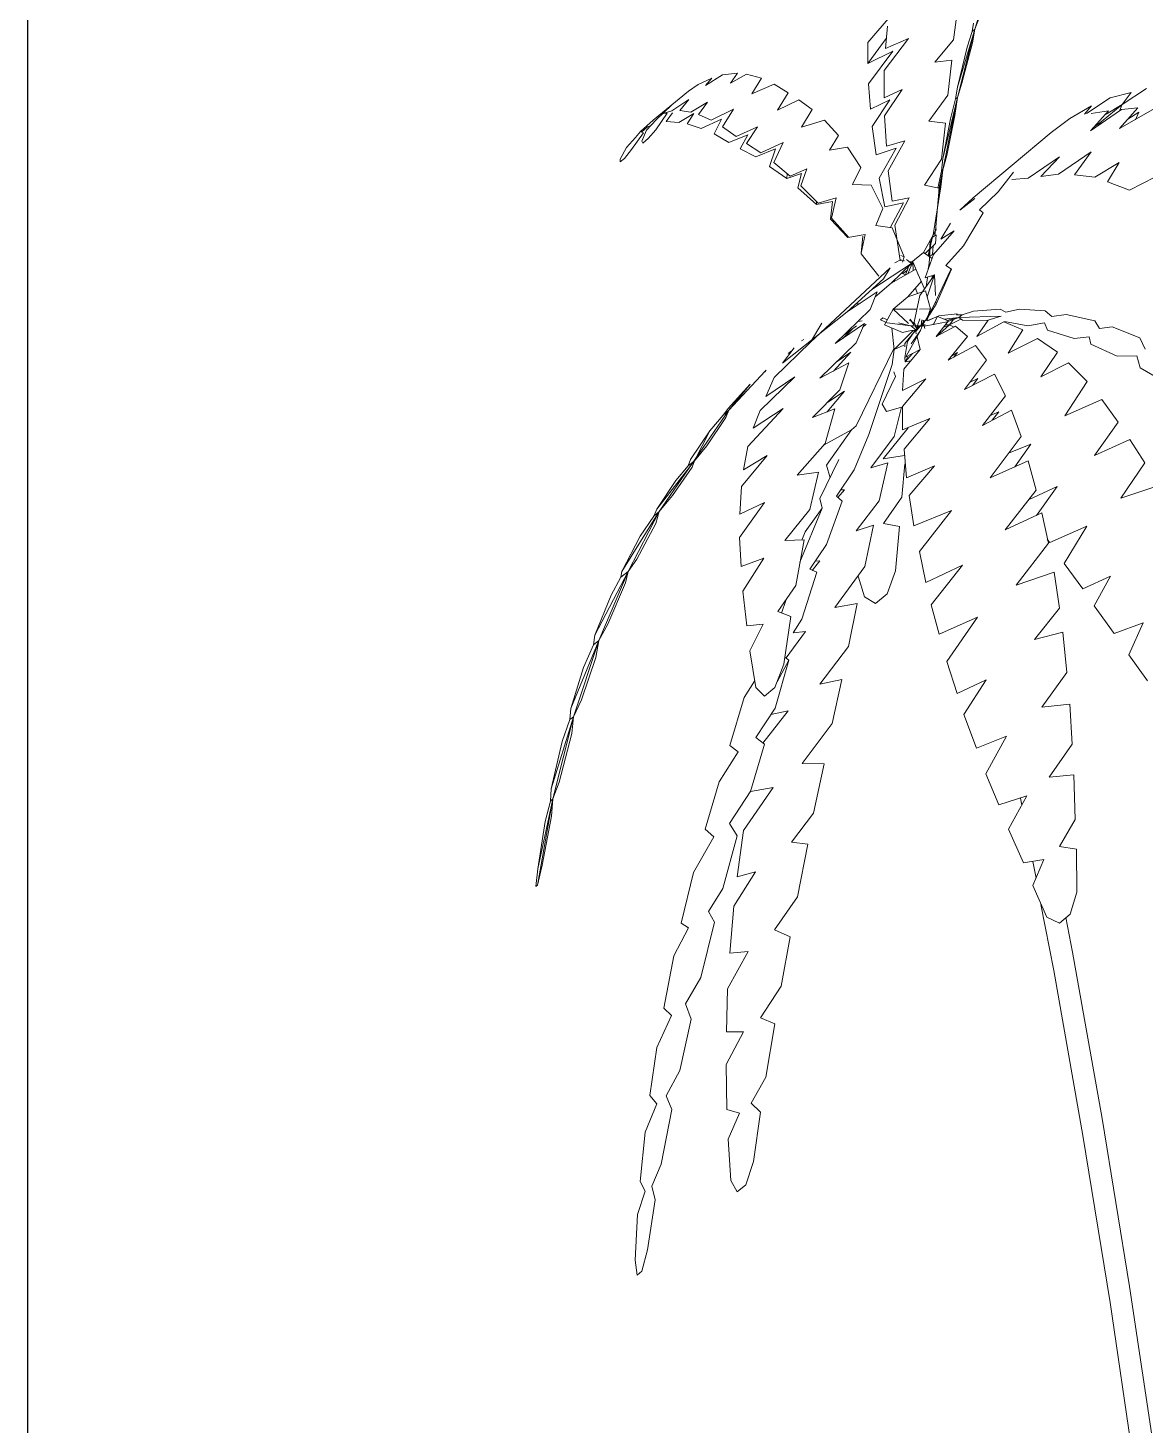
# Model space of a CAD drawing. Header units: inches. Extents: x 4 to 844, y 19 to 530.
# Drawn here: x 396.65 to 406.61, y 232.64 to 245.09 of the extents above; entities that cross this region are included whole.
import ezdxf

# ---------------------------------------------------------------- set-up
doc = ezdxf.new("R2010")
doc.units = ezdxf.units.IN
doc.header["$MEASUREMENT"] = 0
doc.layers.add('HH9B', color=103, linetype='Continuous')

msp = doc.modelspace()

# ---------------------------------------------------------------- linework, layer by layer
at = {"color": 240, "true_color": 0xed1f24}
msp.add_line((396.64954, 181.9431), (396.64954, 282.43805), dxfattribs=at)
msp.add_line((396.64954, 181.9431), (396.64954, 282.43805), dxfattribs=at)
at = {"layer": 'HH9B', "lineweight": 0}
for p, q in [((404.93283, 244.56519), (405.25115, 245.63052)), ((404.93283, 245.25452), (404.89946, 244.98819)), ((404.13448, 244.96469), (404.35268, 245.21536)), ((405.07659, 245.13702), (405.06375, 245.0626)), ((405.1228, 245.17619), (405.08686, 245.08219)), ((404.29877, 244.99994), (404.13448, 244.77669)), ((404.2808, 244.71402), (404.49643, 244.99994)), ((404.30904, 245.1096), (404.29107, 244.90985)), ((404.29107, 244.90985), (404.49643, 244.99994)), ((405.08686, 245.08219), (404.93283, 244.4751)), ((405.06375, 245.0626), (405.02011, 244.9216)), ((405.06375, 245.0626), (405.08686, 245.08219)), ((405.06632, 244.96077), (405.08686, 245.08219)), ((404.13448, 244.77669), (404.13448, 244.96469)), ((404.35781, 244.88635), (404.13448, 244.77669)), ((404.13961, 244.59652), (404.35781, 244.88635)), ((404.7326, 244.78844), (404.89946, 244.98819)), ((405.02011, 244.9216), (404.93283, 244.56519)), ((404.97391, 244.60044), (405.06632, 244.96077)), ((404.88406, 244.80802), (404.7326, 244.78844)), ((404.84812, 244.49469), (404.88406, 244.80802)), ((402.74313, 244.64744), (402.62248, 244.58869)), ((402.83811, 244.67485), (402.68665, 244.58085)), ((402.68665, 244.58085), (402.74313, 244.64744)), ((402.97417, 244.69052), (402.83811, 244.67485)), ((402.90999, 244.60044), (402.97417, 244.69052)), ((403.05374, 244.68269), (402.90999, 244.60044)), ((403.18723, 244.64744), (403.05374, 244.68269)), ((403.09995, 244.50644), (403.18723, 244.64744)), ((404.2808, 244.47119), (404.2808, 244.71402)), ((402.53776, 244.52994), (402.22202, 244.27144)), ((402.62248, 244.58869), (402.53776, 244.52994)), ((403.09995, 244.50644), (403.30018, 244.5926)), ((403.30018, 244.5926), (403.42597, 244.51427)), ((403.33099, 244.36152), (403.42597, 244.51427)), ((404.15758, 244.36935), (404.13961, 244.59652)), ((404.2808, 244.47119), (404.43996, 244.5456)), ((404.43996, 244.5456), (404.28337, 244.3106)), ((404.84812, 244.49469), (404.6787, 244.2636)), ((404.91743, 244.46335), (404.93283, 244.56519)), ((404.93283, 244.4751), (404.97391, 244.60044)), ((406.48077, 244.51819), (406.29338, 244.47119)), ((406.40119, 244.41244), (406.61939, 244.55344)), ((406.40119, 244.41244), (406.48077, 244.51819)), ((402.24769, 244.27535), (402.38888, 244.40852)), ((402.38888, 244.35369), (402.54033, 244.45552)), ((402.54033, 244.45552), (402.45819, 244.3576)), ((402.70719, 244.43202), (402.5583, 244.34194)), ((402.62505, 244.32235), (402.70719, 244.43202)), ((402.738, 244.27144), (402.93823, 244.36935)), ((402.93823, 244.36935), (402.84068, 244.21269)), ((403.51838, 244.4516), (403.33099, 244.36152)), ((403.51838, 244.4516), (403.63903, 244.36544)), ((404.32957, 244.4516), (404.15758, 244.36935)), ((404.17298, 244.2166), (404.32957, 244.4516)), ((404.93283, 244.4751), (404.80191, 243.82885)), ((404.80448, 243.93069), (404.93283, 244.4751)), ((404.87122, 244.28319), (404.91743, 244.46335)), ((404.93283, 244.4751), (404.90973, 244.31452)), ((404.93283, 244.4751), (404.91743, 244.46335)), ((405.93399, 244.2871), (406.12909, 244.40069)), ((406.12909, 244.40069), (406.06491, 244.32627)), ((406.29338, 244.47119), (406.08297, 244.33059)), ((406.40119, 244.41244), (406.2138, 244.25577)), ((406.25744, 244.32627), (406.40119, 244.41244)), ((406.37809, 244.35369), (406.40119, 244.41244)), ((406.54238, 244.3811), (406.37809, 244.19702)), ((406.54238, 244.3811), (406.39606, 244.36544)), ((402.22202, 244.27144), (402.10907, 244.1696)), ((402.16297, 244.18135), (402.24769, 244.27535)), ((402.34524, 244.3341), (402.24512, 244.18527)), ((402.32213, 244.34977), (402.29903, 244.3341)), ((402.34524, 244.3341), (402.31443, 244.33019)), ((402.38888, 244.35369), (402.31956, 244.3341)), ((402.39401, 244.33802), (402.33753, 244.25969)), ((402.33753, 244.25969), (402.45048, 244.25185)), ((402.45048, 244.25185), (402.58397, 244.33019)), ((402.5583, 244.34194), (402.45819, 244.3576)), ((402.58397, 244.33019), (402.52493, 244.2401)), ((402.738, 244.27144), (402.62505, 244.32235)), ((402.65072, 244.19702), (402.83041, 244.27927)), ((402.83041, 244.27927), (402.76623, 244.15002)), ((403.63903, 244.36544), (403.54405, 244.20877)), ((403.54405, 244.20877), (403.74942, 244.27144)), ((403.74942, 244.27144), (403.87264, 244.13435)), ((404.30134, 244.04035), (404.28337, 244.3106)), ((404.6787, 244.2636), (404.82758, 244.24402)), ((404.79165, 243.92285), (404.82758, 244.24402)), ((404.80448, 243.93069), (404.87122, 244.28319)), ((404.90973, 244.31452), (404.83785, 243.9581)), ((405.76713, 244.16177), (405.93399, 244.2871)), ((406.39606, 244.36544), (406.11882, 244.17744)), ((406.11882, 244.17744), (406.28054, 244.35369)), ((406.28054, 244.35369), (406.12395, 244.33019)), ((406.2138, 244.25577), (406.15476, 244.2166)), ((406.1907, 244.22444), (406.2138, 244.25577)), ((406.37809, 244.19702), (406.6733, 244.36544)), ((406.45254, 244.27927), (406.55008, 244.34194)), ((406.55008, 244.34194), (406.51928, 244.27535)), ((401.98328, 244.0286), (402.06286, 244.11869)), ((402.02949, 244.00902), (402.13474, 244.15785)), ((402.10907, 244.1696), (402.06286, 244.11869)), ((402.11677, 244.16569), (402.17068, 244.21269)), ((402.13474, 244.15785), (402.11677, 244.16569)), ((402.11933, 244.08344), (402.16297, 244.18135)), ((402.17068, 244.21269), (402.19891, 244.22052)), ((402.24512, 244.18527), (402.17838, 244.10694)), ((402.65072, 244.19702), (402.52493, 244.2401)), ((402.76623, 244.15002), (402.89715, 244.07169)), ((402.84068, 244.21269), (402.96133, 244.12652)), ((402.89715, 244.07169), (403.06401, 244.14219)), ((402.96133, 244.12652), (403.15129, 244.21269)), ((403.06401, 244.14219), (402.99727, 244.01685)), ((403.15129, 244.21269), (403.05374, 244.06385)), ((403.79306, 244.0051), (403.87264, 244.13435)), ((404.20892, 243.96202), (404.17298, 244.2166)), ((405.07402, 243.57819), (405.76713, 244.16177)), ((401.9268, 243.92285), (401.98328, 244.0286)), ((401.96531, 243.93069), (402.02949, 244.00902)), ((402.11933, 244.08344), (402.1296, 244.06777)), ((402.1296, 244.06777), (402.17838, 244.10694)), ((402.99727, 244.01685), (403.13589, 243.94635)), ((403.05374, 244.06385), (403.1821, 243.9816)), ((403.13589, 243.94635), (403.31302, 244.01685)), ((403.1821, 243.9816), (403.37976, 244.07169)), ((403.31302, 244.01685), (403.25911, 243.86019)), ((403.29762, 243.89544), (403.37976, 244.07169)), ((403.95222, 244.03252), (403.79306, 244.0051)), ((404.07287, 243.84844), (403.95222, 244.03252)), ((404.38605, 244.02077), (404.20892, 243.96202)), ((404.23716, 243.75444), (404.38605, 244.02077)), ((404.30134, 244.04035), (404.46563, 244.08735)), ((404.46563, 244.08735), (404.31674, 243.82102)), ((401.9268, 243.89935), (401.96531, 243.93069)), ((401.9268, 243.92285), (401.9268, 243.89935)), ((403.44394, 243.77402), (403.29762, 243.89544)), ((404.79165, 243.92285), (404.64019, 243.69177)), ((404.80448, 243.93069), (404.79165, 243.8171)), ((404.80191, 243.82885), (404.83785, 243.9581)), ((405.56433, 243.75444), (405.84157, 243.94635)), ((405.67728, 243.7701), (405.84157, 243.94635)), ((406.12652, 243.98944), (405.83387, 243.78969)), ((406.12652, 243.98944), (405.97763, 243.78577)), ((406.15732, 243.76227), (406.37552, 243.89544)), ((406.37552, 243.89544), (406.27027, 243.7231)), ((403.25911, 243.86019), (403.41313, 243.75052)), ((403.41313, 243.75052), (403.54405, 243.79752)), ((403.4157, 243.7936), (403.41313, 243.75052)), ((403.59026, 243.83669), (403.44394, 243.77402)), ((403.51068, 243.66827), (403.54405, 243.79752)), ((403.53635, 243.68785), (403.59026, 243.83669)), ((403.99842, 243.6996), (404.07287, 243.84844)), ((404.28593, 243.49985), (404.23716, 243.75444)), ((404.31674, 243.82102), (404.35011, 243.55077)), ((404.79165, 243.8171), (404.75827, 243.66435)), ((404.76341, 243.60169), (404.80191, 243.82885)), ((404.80191, 243.82885), (404.76854, 243.6526)), ((404.78651, 243.6761), (404.80191, 243.82885)), ((404.79165, 243.8171), (404.80191, 243.82885)), ((405.29479, 243.63302), (405.43341, 243.80927)), ((405.41801, 243.74269), (405.56433, 243.75444)), ((405.83387, 243.78969), (405.67728, 243.7701)), ((405.97763, 243.78577), (406.15732, 243.76227)), ((406.46794, 243.64869), (406.69897, 243.76619)), ((403.67754, 243.51944), (403.51068, 243.66827)), ((403.69294, 243.53119), (403.53635, 243.68785)), ((403.99842, 243.6996), (404.16528, 243.69177)), ((404.16528, 243.69177), (404.26797, 243.48419)), ((404.64019, 243.69177), (404.77111, 243.66435)), ((404.78651, 243.6761), (404.71977, 243.26877)), ((404.77111, 243.66435), (404.73774, 243.28444)), ((405.29479, 243.63302), (405.1305, 243.47244)), ((406.27027, 243.7231), (406.46794, 243.64869)), ((403.67754, 243.51944), (403.81873, 243.54685)), ((403.67754, 243.54294), (403.67754, 243.51944)), ((403.8521, 243.57819), (403.69294, 243.53119)), ((403.81873, 243.54685), (403.80076, 243.39019)), ((403.81103, 243.39802), (403.8521, 243.57819)), ((404.45279, 243.5351), (404.28593, 243.49985)), ((404.33471, 243.31185), (404.45279, 243.5351)), ((404.35011, 243.55077), (404.50413, 243.57819)), ((404.50413, 243.57819), (404.37578, 243.33535)), ((404.95594, 243.46852), (405.07402, 243.57819)), ((405.08943, 243.57427), (404.95594, 243.46852)), ((403.80076, 243.39019), (403.95735, 243.22569)), ((403.96248, 243.2296), (403.81103, 243.39802)), ((404.20636, 243.33144), (404.26797, 243.48419)), ((405.16387, 243.44502), (404.98674, 243.15127)), ((405.16387, 243.44502), (405.1305, 243.47244)), ((403.95735, 243.22569), (404.11137, 243.2531)), ((404.11137, 243.2531), (404.07544, 243.08469)), ((404.35011, 243.31185), (404.20636, 243.33144)), ((404.45793, 243.05335), (404.35011, 243.31185)), ((404.37578, 243.33535), (404.42199, 243.02202)), ((404.73774, 243.28444), (404.62992, 243.09252)), ((404.71977, 243.26877), (404.69153, 243.14344)), ((404.7095, 243.22569), (404.74287, 243.24919)), ((404.71977, 243.07294), (404.9046, 243.28444)), ((404.73517, 243.28052), (404.7326, 243.24135)), ((404.74287, 243.30402), (404.73774, 243.3001)), ((404.73774, 243.28444), (404.7403, 243.28835)), ((404.74287, 243.24919), (404.73774, 243.17085)), ((404.7403, 243.28835), (404.74287, 243.30402)), ((404.87122, 243.35494), (404.78394, 243.21002)), ((404.78394, 243.21002), (404.9046, 243.28444)), ((403.95735, 243.22569), (403.95478, 243.23352)), ((404.09084, 243.23744), (404.07544, 243.08469)), ((404.64276, 243.08077), (404.73774, 243.17085)), ((404.67356, 243.06119), (404.6864, 243.1356)), ((404.70437, 243.22569), (404.6787, 243.05727)), ((404.69153, 243.14344), (404.68126, 242.9946)), ((404.68126, 243.05335), (404.69153, 243.14344)), ((404.6864, 243.1356), (404.69153, 243.20219)), ((404.69153, 243.14344), (404.6864, 243.1356)), ((404.7172, 243.15127), (404.71207, 243.07294)), ((404.98674, 243.15127), (404.83015, 242.97502)), ((404.07544, 243.08469), (404.07544, 243.08077)), ((404.07544, 243.08077), (404.23203, 242.88102)), ((404.07544, 243.08077), (404.07544, 243.08077)), ((404.37578, 242.99852), (404.43226, 243.02985)), ((404.42199, 243.02202), (404.42456, 243.02202)), ((404.42456, 243.02202), (404.46049, 243.0181)), ((404.42969, 243.0651), (404.45793, 243.05335)), ((404.45793, 243.05335), (404.44509, 243.00635)), ((404.47846, 243.02985), (404.52467, 242.9946)), ((404.53494, 243.01027), (404.4913, 242.9006)), ((404.499, 243.01027), (404.53494, 243.01027)), ((404.51697, 242.99852), (404.62992, 243.09252)), ((404.54007, 242.92802), (404.53494, 243.01027)), ((404.53494, 243.01027), (404.58885, 242.88102)), ((404.62992, 243.09252), (404.70693, 243.03769)), ((404.64532, 242.86535), (404.71977, 243.07294)), ((404.73004, 243.08469), (404.68383, 243.05727)), ((404.33471, 242.95544), (403.62363, 242.29352)), ((404.52467, 242.9946), (404.17042, 242.76352)), ((404.2731, 242.85752), (404.33471, 242.95544)), ((404.31674, 242.92019), (404.31417, 242.9241)), ((404.52467, 242.9946), (404.34241, 242.81835)), ((404.34241, 242.81835), (404.56318, 242.94369)), ((404.47333, 242.89277), (404.43482, 242.90844)), ((404.48873, 242.93585), (404.44766, 242.90452)), ((404.47076, 242.89277), (404.50157, 242.9711)), ((404.56318, 242.94369), (404.64019, 242.76744)), ((404.72747, 242.89277), (404.59912, 242.70868)), ((404.72747, 242.89277), (404.64532, 242.86535)), ((404.66329, 242.69693), (404.72747, 242.89277)), ((404.67356, 242.9476), (404.68126, 242.9946)), ((404.70693, 242.86535), (404.7095, 242.88494)), ((404.87379, 242.93977), (404.71977, 242.61468)), ((404.72747, 242.89277), (404.73774, 242.70868)), ((404.74287, 242.63035), (404.88149, 242.94369)), ((404.83015, 242.97502), (404.88149, 242.94369)), ((403.94965, 242.56377), (404.2731, 242.85752)), ((404.19865, 242.69693), (404.34241, 242.81835)), ((404.34754, 242.82227), (404.34754, 242.81835)), ((404.35011, 242.82227), (404.35268, 242.82619)), ((404.36551, 242.83794), (404.37065, 242.84185)), ((404.36808, 242.8301), (404.36551, 242.83794)), ((404.37065, 242.84185), (404.37578, 242.83794)), ((404.61195, 242.83794), (404.4913, 242.69693)), ((404.4913, 242.69693), (404.64789, 242.75177)), ((404.55804, 242.77527), (404.57601, 242.72435)), ((404.64789, 242.75177), (404.6941, 242.59118)), ((404.65559, 242.78702), (404.66586, 242.86927)), ((403.94965, 242.56377), (404.21662, 242.74002)), ((404.02409, 242.63035), (404.06517, 242.63818)), ((404.15501, 242.58335), (404.21662, 242.74002)), ((404.36038, 242.58727), (404.4913, 242.69693)), ((404.59912, 242.70868), (404.54777, 242.46977)), ((404.68383, 242.53635), (404.74287, 242.63035)), ((404.7403, 242.65777), (404.74287, 242.63035)), ((403.94965, 242.56377), (403.37463, 242.10552)), ((403.8444, 242.28177), (404.15501, 242.58335)), ((404.24743, 242.49327), (404.26797, 242.50893)), ((404.26797, 242.50893), (404.30904, 242.49327)), ((404.28337, 242.44627), (404.36038, 242.58727)), ((404.35525, 242.57943), (404.35781, 242.58335)), ((404.49643, 242.45802), (404.36038, 242.58727)), ((404.57345, 242.58727), (404.36038, 242.58727)), ((404.57858, 242.44235), (404.59912, 242.5011)), ((404.6941, 242.59118), (404.59655, 242.58727)), ((404.63249, 242.46193), (404.71977, 242.61468)), ((404.6941, 242.59118), (404.65559, 242.48152)), ((404.66329, 242.49718), (404.68383, 242.53635)), ((404.66586, 242.48543), (404.66329, 242.5011)), ((404.76598, 242.52852), (404.66586, 242.48152)), ((404.75571, 242.52068), (404.66586, 242.48543)), ((404.71977, 242.4541), (404.75571, 242.52068)), ((404.75571, 242.52068), (404.85326, 242.48152)), ((404.93027, 242.54418), (404.76598, 242.52852)), ((404.81218, 242.49718), (404.94567, 242.51285)), ((404.94567, 242.51285), (404.83529, 242.48543)), ((404.84299, 242.47368), (404.94567, 242.51285)), ((404.92513, 242.53635), (404.93027, 242.54418)), ((404.92513, 242.53635), (404.97647, 242.53635)), ((404.97647, 242.53635), (404.94567, 242.51285)), ((404.94567, 242.51285), (405.32303, 242.5246)), ((404.97904, 242.48935), (404.94567, 242.51285)), ((405.07659, 242.56768), (404.97647, 242.53635)), ((405.07659, 242.56768), (405.31533, 242.58727)), ((405.32303, 242.5246), (405.19467, 242.48543)), ((405.3641, 242.55985), (405.31533, 242.58727)), ((405.48732, 242.58727), (405.3641, 242.55985)), ((405.71579, 242.5716), (405.48732, 242.58727)), ((405.71579, 242.5716), (405.77483, 242.52068)), ((405.77483, 242.52068), (405.90318, 242.54027)), ((406.15732, 242.48152), (405.90318, 242.54027)), ((403.62363, 242.29352), (403.72375, 242.46193)), ((404.10367, 242.45802), (403.8444, 242.28177)), ((403.99842, 242.41102), (403.91114, 242.32485)), ((404.03436, 242.43843), (403.92141, 242.35618)), ((404.02923, 242.28568), (404.10367, 242.45802)), ((404.0472, 242.4776), (404.08314, 242.48152)), ((404.08827, 242.42277), (404.11908, 242.4541)), ((404.30647, 242.46585), (404.24743, 242.49327)), ((404.28337, 242.44627), (404.44253, 242.37968)), ((404.5144, 242.43843), (404.30647, 242.46585)), ((404.36808, 242.22693), (404.34754, 242.41885)), ((404.53751, 242.39535), (404.36808, 242.22693)), ((404.40659, 242.46585), (404.5144, 242.43843)), ((404.51954, 242.39535), (404.44253, 242.37968)), ((404.46563, 242.28177), (404.57088, 242.41102)), ((404.60425, 242.39535), (404.4759, 242.16818)), ((404.48873, 242.29743), (404.55804, 242.40318)), ((404.5067, 242.49327), (404.55291, 242.4541)), ((404.51184, 242.49718), (404.54521, 242.44627)), ((404.5144, 242.43843), (404.60168, 242.43843)), ((404.55804, 242.39927), (404.51954, 242.39535)), ((404.51954, 242.27785), (404.60425, 242.39535)), ((404.55804, 242.40318), (404.5221, 242.43843)), ((404.54777, 242.46977), (404.57088, 242.41493)), ((404.55548, 242.43843), (404.56574, 242.42277)), ((404.61452, 242.45018), (404.55804, 242.39927)), ((404.59912, 242.43843), (404.55804, 242.40318)), ((404.55804, 242.40318), (404.56574, 242.36793)), ((404.56061, 242.3836), (404.62992, 242.46977)), ((404.57858, 242.43843), (404.57088, 242.41493)), ((404.57088, 242.41493), (404.57345, 242.41493)), ((404.57601, 242.43452), (404.58885, 242.42668)), ((404.58371, 242.42277), (404.58371, 242.42277)), ((404.58628, 242.42668), (404.58628, 242.42668)), ((404.58885, 242.42668), (404.60682, 242.44235)), ((404.65559, 242.43843), (404.59655, 242.43452)), ((404.59655, 242.43452), (404.60938, 242.43452)), ((404.60682, 242.44235), (404.59912, 242.43843)), ((404.60425, 242.39535), (404.62735, 242.46193)), ((404.60682, 242.44235), (404.60938, 242.44235)), ((404.60938, 242.44627), (404.61452, 242.49327)), ((404.61709, 242.43843), (404.64789, 242.44627)), ((404.62735, 242.46585), (404.62735, 242.48935)), ((404.62735, 242.46193), (404.63249, 242.46193)), ((404.62992, 242.46977), (404.64019, 242.48543)), ((404.62992, 242.46977), (404.63506, 242.44235)), ((404.63506, 242.44235), (404.63762, 242.43452)), ((404.63762, 242.43452), (404.64276, 242.41493)), ((404.65559, 242.43843), (404.84299, 242.47368)), ((404.7172, 242.45018), (404.71977, 242.4541)), ((404.74287, 242.34443), (404.85326, 242.48152)), ((404.91743, 242.43452), (404.74287, 242.34443)), ((404.86352, 242.44627), (404.74544, 242.34443)), ((404.80962, 242.42668), (404.86352, 242.44627)), ((404.86352, 242.44627), (404.82758, 242.45018)), ((404.86352, 242.44627), (404.96364, 242.49718)), ((404.86352, 242.44627), (404.89433, 242.49327)), ((404.86352, 242.44627), (404.9046, 242.42668)), ((404.91743, 242.43452), (405.02268, 242.34443)), ((405.19467, 242.48543), (404.97904, 242.48935)), ((405.10739, 242.34443), (405.20751, 242.48935)), ((405.10739, 242.34443), (405.34613, 242.47368)), ((405.34613, 242.47368), (405.51556, 242.40318)), ((405.35127, 242.4776), (405.5592, 242.43843)), ((405.51556, 242.40318), (405.38464, 242.1956)), ((405.5592, 242.43843), (405.71065, 242.46585)), ((405.73632, 242.39927), (405.71065, 242.46585)), ((405.97249, 242.32485), (405.73632, 242.39927)), ((406.1984, 242.41493), (406.15732, 242.48152)), ((406.1984, 242.41493), (406.31135, 242.4306)), ((406.31135, 242.4306), (406.55778, 242.33268)), ((403.62363, 242.29352), (403.30018, 241.97627)), ((403.54405, 242.30527), (403.56459, 242.31702)), ((403.70578, 241.97235), (404.02923, 242.28568)), ((404.36808, 242.22693), (404.45536, 242.2661)), ((404.46306, 242.15643), (404.48873, 242.29743)), ((404.46563, 242.25043), (404.46563, 242.28177)), ((404.57345, 242.34052), (404.60168, 242.22693)), ((404.85069, 242.13293), (405.02268, 242.34443)), ((404.85069, 242.13293), (405.09456, 242.26218)), ((405.09456, 242.26218), (405.19211, 242.13293)), ((405.64648, 242.32485), (405.38464, 242.1956)), ((405.64648, 242.32485), (405.82361, 242.20343)), ((406.10855, 242.34052), (405.97249, 242.32485)), ((406.12138, 242.27393), (406.10855, 242.34052)), ((406.12138, 242.27393), (406.35755, 242.16818)), ((406.55778, 242.33268), (406.60656, 242.23085)), ((403.37463, 242.10552), (403.47731, 242.2426)), ((403.4234, 242.19168), (403.45934, 242.2191)), ((403.829, 242.03502), (403.98302, 242.20343)), ((403.98302, 242.20343), (403.8521, 242.11335)), ((404.0318, 241.54543), (404.36709, 242.23622)), ((404.35011, 242.09377), (404.36808, 242.22693)), ((404.45536, 242.05068), (404.60168, 242.22693)), ((404.60168, 242.22693), (404.46306, 242.15643)), ((404.4682, 242.11727), (404.46563, 242.15643)), ((404.53237, 242.19168), (404.4682, 242.11727)), ((404.49387, 242.1721), (404.4682, 242.11727)), ((404.58115, 242.20343), (404.58371, 242.21518)), ((404.59398, 242.21518), (404.59142, 242.2191)), ((404.88406, 242.1721), (404.93283, 242.19952)), ((404.90203, 242.16035), (404.93283, 242.19952)), ((405.19211, 242.13293), (404.99701, 241.87052)), ((405.67728, 241.9841), (405.82361, 242.20343)), ((406.53211, 242.1721), (406.35755, 242.16818)), ((406.56292, 242.06243), (406.53211, 242.1721)), ((402.89459, 241.68643), (403.2206, 242.03502)), ((403.21804, 242.02718), (403.2283, 242.04285)), ((403.2206, 242.03502), (403.21804, 242.02718)), ((403.96505, 242.10943), (403.70578, 241.97235)), ((403.88547, 241.8666), (403.96505, 242.10943)), ((404.14218, 241.47102), (404.35011, 242.09377)), ((404.36551, 242.02718), (404.38092, 241.98802)), ((404.44253, 241.86268), (404.45536, 242.05068)), ((404.4682, 242.11727), (404.51697, 242.1251)), ((404.99701, 241.87052), (405.26399, 242.0076)), ((405.26399, 242.0076), (405.36153, 241.81568)), ((405.92372, 242.10943), (405.67728, 241.9841)), ((405.92372, 242.10943), (406.09058, 241.94102)), ((406.56292, 242.06243), (406.78882, 241.93318)), ((403.08455, 241.91752), (402.88945, 241.7021)), ((402.89459, 241.68643), (403.08455, 241.91752)), ((403.1744, 241.68252), (403.48501, 241.9841)), ((403.22574, 241.80785), (403.48501, 241.9841)), ((403.30018, 241.97627), (403.22574, 241.80785)), ((404.38092, 241.98802), (404.26374, 241.7397)), ((404.65046, 241.96452), (404.44253, 241.86268)), ((404.44253, 241.71777), (404.65046, 241.96452)), ((405.1151, 241.96843), (405.04579, 241.9371)), ((405.06889, 241.90577), (405.1151, 241.96843)), ((406.09058, 241.94102), (405.89035, 241.63552)), ((403.88547, 241.8666), (403.6416, 241.61985)), ((403.92655, 241.85485), (403.77252, 241.67077)), ((403.77766, 241.75693), (403.92655, 241.85485)), ((404.54007, 241.83918), (404.53751, 241.83135)), ((405.36153, 241.81568), (405.15617, 241.54935)), ((406.21893, 241.78043), (405.89035, 241.63552)), ((406.36526, 241.58068), (406.21893, 241.78043)), ((402.89459, 241.68643), (402.27592, 240.78168)), ((402.72773, 241.50235), (402.84581, 241.64335)), ((402.84581, 241.64335), (402.88945, 241.7021)), ((402.84581, 241.64335), (402.89459, 241.68643)), ((402.89459, 241.68643), (402.86892, 241.61985)), ((403.37976, 241.7021), (403.06658, 241.36135)), ((403.37976, 241.7021), (403.11279, 241.52585)), ((403.11279, 241.52585), (403.1744, 241.68252)), ((403.6416, 241.61985), (403.83927, 241.69818)), ((403.83927, 241.69818), (403.75455, 241.38877)), ((404.26283, 241.74127), (404.30134, 241.67468)), ((404.30134, 241.67468), (404.43482, 241.71385)), ((404.30134, 241.67468), (404.30134, 241.67468)), ((404.43482, 241.71385), (404.37065, 241.45143)), ((404.44253, 241.51018), (404.44253, 241.71777)), ((405.15617, 241.54935), (405.41544, 241.68643)), ((405.22035, 241.63552), (405.30249, 241.67077)), ((405.30249, 241.67077), (405.24345, 241.59635)), ((405.41544, 241.68643), (405.50016, 241.45143)), ((402.86892, 241.61985), (402.69949, 241.36918)), ((403.74428, 241.37702), (403.98816, 241.51018)), ((403.98816, 241.51018), (403.76739, 241.19685)), ((403.98816, 241.51018), (404.0318, 241.54543)), ((404.27053, 241.25168), (404.49387, 241.52977)), ((404.6864, 241.61202), (404.44253, 241.51018)), ((404.45793, 241.33785), (404.6864, 241.61202)), ((406.15476, 241.28302), (406.36526, 241.58068)), ((402.55573, 241.24777), (402.72773, 241.50235)), ((402.58911, 241.23602), (402.72773, 241.50235)), ((403.75455, 241.38877), (403.50555, 241.10677)), ((404.14218, 241.47102), (404.01383, 241.15377)), ((404.16015, 241.17335), (404.37065, 241.45143)), ((405.50016, 241.45143), (405.22548, 241.08327)), ((405.58744, 241.38485), (405.3872, 241.3026)), ((405.44625, 241.18118), (405.58744, 241.38485)), ((406.4705, 241.42402), (406.15476, 241.28302)), ((406.4705, 241.42402), (406.60399, 241.21643)), ((402.69949, 241.36918), (402.58911, 241.23602)), ((403.23857, 241.28302), (403.00754, 241.00493)), ((403.06658, 241.36135), (403.02551, 241.15377)), ((403.02551, 241.15377), (403.23857, 241.28302)), ((404.46049, 241.28302), (404.27053, 241.25168)), ((404.47846, 241.08327), (404.45793, 241.33785)), ((402.58911, 241.23602), (402.25282, 240.80518)), ((402.39401, 240.9266), (402.56857, 241.17727)), ((402.42481, 241.05977), (402.53263, 241.18902)), ((402.53263, 241.18902), (402.55573, 241.24777)), ((402.58911, 241.23602), (402.53263, 241.18902)), ((402.56857, 241.17727), (402.58911, 241.23602)), ((403.69551, 241.13418), (403.50555, 241.10677)), ((403.6185, 240.80127), (403.69551, 241.13418)), ((403.8752, 241.24777), (403.70835, 240.89918)), ((403.76739, 241.19685), (403.79819, 241.08327)), ((404.01383, 241.15377), (403.85467, 240.91877)), ((404.16015, 241.17335), (404.31161, 241.21643)), ((404.31161, 241.21643), (404.23716, 240.8796)), ((404.46563, 241.2086), (404.43739, 240.91093)), ((404.72747, 241.18902), (404.47846, 241.08327)), ((404.50413, 240.9266), (404.72747, 241.18902)), ((405.22548, 241.08327), (405.56433, 241.23602)), ((405.63621, 240.9736), (405.56433, 241.23602)), ((406.38836, 240.9031), (406.60399, 241.21643)), ((402.25282, 240.80518), (402.42481, 241.05977)), ((403.00754, 241.00493), (402.9947, 240.75818)), ((405.82104, 241.00493), (405.57203, 240.89135)), ((405.63878, 240.74643), (405.82104, 241.00493)), ((406.71951, 241.01277), (406.38836, 240.9031)), ((402.27592, 240.78168), (402.39401, 240.9266)), ((403.70835, 240.89918), (403.72631, 240.81302)), ((403.85467, 240.91877), (403.90601, 240.87568)), ((403.92655, 240.97752), (403.8675, 240.90702)), ((403.89574, 240.97752), (403.92655, 240.97752)), ((404.43739, 240.91093), (404.27567, 240.67593)), ((404.54521, 240.65635), (404.50413, 240.9266)), ((405.63621, 240.9736), (405.35897, 240.6211)), ((402.27592, 240.78168), (401.94221, 240.24901)), ((402.27592, 240.78168), (401.99868, 240.24901)), ((402.22715, 240.74252), (402.25282, 240.80518)), ((402.27592, 240.78168), (402.22715, 240.74252)), ((402.24512, 240.67593), (402.27592, 240.78168)), ((403.2129, 240.86393), (402.99214, 240.5506)), ((402.9947, 240.75818), (403.2129, 240.86393)), ((403.6185, 240.80127), (403.39516, 240.52318)), ((403.52865, 240.33126), (403.72631, 240.81302)), ((403.57743, 240.60152), (403.72631, 240.81302)), ((403.90601, 240.87568), (403.76739, 240.48793)), ((404.0318, 240.60935), (404.23716, 240.8796)), ((404.54521, 240.65635), (404.87893, 240.79343)), ((404.59398, 240.42527), (404.87893, 240.79343)), ((405.35897, 240.6211), (405.68498, 240.76993)), ((405.68498, 240.76993), (405.74403, 240.49968)), ((402.07569, 240.35868), (402.24512, 240.67593)), ((402.1065, 240.56235), (402.22715, 240.74252)), ((404.0318, 240.60935), (404.18582, 240.66027)), ((404.18582, 240.66027), (404.10881, 240.2921)), ((404.27567, 240.67593), (404.41685, 240.64852)), ((404.38092, 240.25293), (404.41685, 240.64852)), ((405.75686, 240.50752), (406.08545, 240.65243)), ((405.88521, 240.31951), (406.08545, 240.65243)), ((401.94221, 240.24901), (402.1065, 240.56235)), ((402.99214, 240.5506), (403.00497, 240.2921)), ((403.39516, 240.52318), (403.56716, 240.53102)), ((403.56716, 240.53102), (403.49271, 240.12368)), ((403.57743, 240.60152), (403.54662, 240.5271)), ((405.75686, 240.50752), (405.73376, 240.53493)), ((403.76739, 240.48793), (403.6185, 240.2686)), ((404.65046, 240.1511), (404.59398, 240.42527)), ((405.74403, 240.49968), (405.45652, 240.1276)), ((401.99868, 240.24901), (402.07569, 240.35868)), ((403.00497, 240.2921), (403.20777, 240.36652)), ((403.20777, 240.36652), (403.02037, 240.07276)), ((403.6185, 240.2686), (403.68011, 240.24118)), ((403.63903, 240.25685), (403.70835, 240.34302)), ((403.70835, 240.34302), (403.66471, 240.3391)), ((404.10881, 240.2921), (403.83927, 239.92785)), ((404.97904, 240.30385), (404.65046, 240.1511)), ((404.97904, 240.30385), (404.69923, 239.95135)), ((406.04951, 240.09235), (405.88521, 240.31951)), ((401.7009, 239.6811), (401.99868, 240.24901)), ((401.99868, 240.24901), (401.73684, 239.6341)), ((401.81899, 239.77901), (401.97558, 240.14718)), ((401.93451, 240.1981), (401.84723, 240.03751)), ((401.99868, 240.24901), (401.93451, 240.1981)), ((401.93451, 240.1981), (401.94221, 240.24901)), ((401.97558, 240.14718), (401.99868, 240.24901)), ((403.68011, 240.24118), (403.54662, 239.8221)), ((404.0472, 240.20593), (404.10624, 240.02185)), ((404.30647, 240.04926), (404.38092, 240.25293)), ((405.45652, 240.1276), (405.79537, 240.24118)), ((405.79537, 240.24118), (405.84157, 239.92001)), ((406.29851, 240.20593), (406.04951, 240.09235)), ((406.29851, 240.20593), (406.15219, 239.94351)), ((401.84723, 240.03751), (401.7009, 239.6811)), ((403.05631, 239.76335), (403.02037, 240.07276)), ((403.49271, 240.12368), (403.33355, 239.8926)), ((404.10624, 240.02185), (404.20379, 239.9631)), ((404.20379, 239.9631), (404.30647, 240.04926)), ((403.33355, 239.8926), (403.44907, 239.8456)), ((403.36436, 239.87693), (403.40287, 239.99051)), ((403.83927, 239.92785), (404.0395, 239.9631)), ((404.0395, 239.9631), (403.96248, 239.57926)), ((404.69923, 239.95135), (404.77111, 239.68893)), ((405.84157, 239.92001), (405.62081, 239.64193)), ((406.32932, 239.69676), (406.15219, 239.94351)), ((401.73684, 239.6341), (401.81899, 239.77901)), ((403.05631, 239.76335), (403.20263, 239.77901)), ((403.08198, 239.5401), (403.20263, 239.77901)), ((403.44907, 239.8456), (403.38746, 239.4226)), ((403.46961, 239.70068), (403.54662, 239.8221)), ((404.77111, 239.68893), (405.11253, 239.84168)), ((405.11253, 239.84168), (404.83785, 239.4461)), ((406.32932, 239.69676), (406.58859, 239.79076)), ((406.58859, 239.79076), (406.46024, 239.50485)), ((401.69063, 239.59493), (401.7009, 239.6811)), ((403.40543, 239.47743), (403.57999, 239.71243)), ((403.57999, 239.71243), (403.46961, 239.70068)), ((405.62081, 239.64193), (405.87238, 239.70851)), ((405.87238, 239.70851), (405.90832, 239.34818)), ((401.48784, 239.02701), (401.73684, 239.6341)), ((401.73684, 239.6341), (401.51094, 238.9526)), ((401.69063, 239.59493), (401.60079, 239.39126)), ((401.73684, 239.6341), (401.69063, 239.59493)), ((401.71117, 239.48135), (401.73684, 239.6341)), ((403.13589, 239.21501), (403.08198, 239.5401)), ((403.96248, 239.57926), (403.70578, 239.24243)), ((401.60079, 239.39126), (401.48784, 239.02701)), ((401.58282, 239.10535), (401.71117, 239.48135)), ((403.38746, 239.4226), (403.30532, 239.21501)), ((403.4311, 239.45785), (403.30788, 239.03093)), ((403.4311, 239.45785), (403.32585, 239.26593)), ((403.39516, 239.48526), (403.4311, 239.45785)), ((404.83785, 239.4461), (404.93027, 239.16018)), ((406.46024, 239.50485), (406.6271, 239.27376)), ((403.12562, 239.26985), (403.03321, 239.12493)), ((403.90344, 239.28551), (403.70578, 239.24243)), ((403.81616, 238.89385), (403.90344, 239.28551)), ((404.93027, 239.16018), (405.18954, 239.2816)), ((405.18954, 239.2816), (404.98931, 238.97218)), ((405.90832, 239.34818), (405.68498, 239.03876)), ((403.2129, 239.13668), (403.13589, 239.21501)), ((403.30532, 239.21501), (403.2129, 239.13668)), ((401.48784, 239.02701), (401.48014, 238.9291)), ((401.51094, 238.9526), (401.58282, 239.10535)), ((403.03321, 239.12493), (402.90485, 238.69801)), ((403.30788, 239.03093), (403.13589, 238.76851)), ((405.68498, 239.03876), (405.93399, 239.06618)), ((405.93399, 239.06618), (405.95453, 238.70976)), ((401.51094, 238.9526), (401.31328, 238.31026)), ((401.51094, 238.9526), (401.32611, 238.22018)), ((401.41082, 238.73326), (401.48014, 238.9291)), ((401.48014, 238.9291), (401.51094, 238.9526)), ((401.49554, 238.80376), (401.51094, 238.9526)), ((403.4234, 239.00743), (403.20007, 238.7176)), ((403.4234, 239.00743), (403.26938, 238.97218)), ((403.81616, 238.89385), (403.54919, 238.53743)), ((405.10226, 238.67451), (404.98931, 238.97218)), ((401.38259, 238.36901), (401.49554, 238.80376)), ((403.13589, 238.76851), (403.2129, 238.70976)), ((405.3718, 238.78026), (405.10226, 238.67451)), ((405.3718, 238.78026), (405.18697, 238.44343)), ((401.31328, 238.31026), (401.41082, 238.73326)), ((402.80987, 238.37293), (402.9793, 238.63926)), ((402.90485, 238.69801), (402.9793, 238.63926)), ((403.2129, 238.70976), (403.08968, 238.28676)), ((405.95453, 238.70976), (405.75173, 238.41601)), ((403.54919, 238.53743), (403.74428, 238.53351)), ((403.74428, 238.53351), (403.65187, 238.09485)), ((405.18697, 238.44343), (405.30249, 238.16926)), ((405.75173, 238.41601), (405.96993, 238.4356)), ((405.96993, 238.4356), (405.98276, 238.0361)), ((401.31328, 238.31026), (401.30557, 238.2006)), ((401.32611, 238.22018), (401.38259, 238.36901)), ((402.68409, 237.94993), (402.80987, 238.37293)), ((403.09162, 238.29341), (402.90229, 238.00085)), ((403.02807, 237.93818), (403.29248, 238.32201)), ((403.29248, 238.32201), (403.08968, 238.28676)), ((401.32611, 238.22018), (401.19006, 237.45251)), ((401.32611, 238.22018), (401.19262, 237.59743)), ((401.25937, 238.02043), (401.30557, 238.2006)), ((401.30557, 238.2006), (401.32611, 238.22018)), ((401.31584, 238.06743), (401.32611, 238.22018)), ((405.30249, 238.16926), (405.5515, 238.2476)), ((405.38977, 237.94993), (405.5515, 238.2476)), ((405.50786, 238.16535), (405.49502, 238.22801)), ((401.19262, 237.59743), (401.25937, 238.02043)), ((401.23113, 237.62876), (401.31584, 238.06743)), ((403.65187, 238.09485), (403.45421, 237.83634)), ((405.98276, 238.0361), (405.84414, 237.79718)), ((402.7611, 237.88334), (402.68409, 237.94993)), ((402.9716, 237.89118), (402.84325, 237.42118)), ((402.90229, 238.00085), (402.9716, 237.89118)), ((403.02807, 237.93818), (402.9716, 237.52693)), ((405.52069, 237.65226), (405.38977, 237.94993)), ((402.58141, 237.56609), (402.7611, 237.88334)), ((403.45421, 237.83634), (403.60053, 237.81676)), ((403.60053, 237.81676), (403.50811, 237.34676)), ((405.84414, 237.79718), (405.99303, 237.77368)), ((405.99303, 237.77368), (405.99817, 237.38984)), ((405.70295, 237.67968), (405.52069, 237.65226)), ((405.70295, 237.67968), (405.6054, 237.44859)), ((405.63364, 237.51518), (405.6054, 237.66401)), ((401.19262, 237.59743), (401.17722, 237.44076)), ((401.19006, 237.45251), (401.23113, 237.62876)), ((402.47102, 237.11176), (402.58141, 237.56609)), ((403.13332, 237.57001), (402.94079, 237.26451)), ((403.13332, 237.57001), (402.9716, 237.52693)), ((401.17722, 237.44076), (401.19006, 237.45251)), ((402.71489, 237.21751), (402.84325, 237.42118)), ((405.6054, 237.44859), (405.73119, 237.16659)), ((403.30275, 237.05301), (403.50811, 237.34676)), ((405.67728, 237.28018), (405.7928, 236.69268)), ((405.99817, 237.38984), (405.93912, 237.19401)), ((402.7688, 237.12351), (402.71489, 237.21751)), ((402.94079, 237.26451), (402.90485, 236.84543)), ((405.73119, 237.16659), (405.84157, 237.11176)), ((405.84157, 237.11176), (405.93912, 237.19401)), ((405.95966, 236.85326), (405.90062, 237.16268)), ((402.53776, 237.07259), (402.40684, 236.82193)), ((402.53776, 237.07259), (402.47102, 237.11176)), ((402.64558, 236.63001), (402.7688, 237.12351)), ((403.30275, 237.05301), (403.44394, 236.99034)), ((403.44394, 236.99034), (403.36179, 236.55168)), ((402.40684, 236.82193), (402.317, 236.35584)), ((403.06915, 236.86109), (402.88432, 236.52818)), ((402.90485, 236.84543), (403.06915, 236.86109)), ((406.22407, 235.37276), (405.95966, 236.85326)), ((405.7928, 236.69268), (406.05207, 235.22001)), ((402.50953, 236.39501), (402.64558, 236.63001)), ((402.88432, 236.52818), (402.87405, 236.14434)), ((403.17696, 236.26968), (403.36179, 236.55168)), ((402.25539, 236.00334), (402.38374, 236.28926)), ((402.38374, 236.28926), (402.317, 236.35584)), ((402.50953, 236.39501), (402.56087, 236.25793)), ((402.56087, 236.25793), (402.45819, 235.79968)), ((403.17696, 236.26968), (403.30532, 236.21484)), ((403.30532, 236.21484), (403.22574, 235.74093)), ((403.02807, 236.14434), (402.87148, 235.85451)), ((402.87405, 236.14434), (403.02807, 236.14434)), ((402.19121, 235.57643), (402.25539, 236.00334)), ((402.33753, 235.57251), (402.45819, 235.79968)), ((402.87148, 235.85451), (402.87918, 235.45109)), ((403.22574, 235.74093), (403.09482, 235.50984)), ((402.25539, 235.50201), (402.19121, 235.57643)), ((402.38888, 235.45109), (402.33753, 235.57251)), ((402.25539, 235.50201), (402.15014, 235.25134)), ((402.29389, 234.96542), (402.38888, 235.45109)), ((402.87918, 235.45109), (402.98957, 235.41976)), ((402.98957, 235.41976), (402.88945, 235.18867)), ((403.17953, 235.42759), (403.09482, 235.50984)), ((403.11535, 234.98892), (403.17953, 235.42759)), ((406.46794, 233.87267), (406.22407, 235.37276)), ((402.15014, 235.25134), (402.1065, 234.80876)), ((402.88945, 235.18867), (402.91512, 234.82051)), ((406.05207, 235.22001), (406.29338, 233.73167)), ((402.29389, 234.96542), (402.20918, 234.76959)), ((403.04604, 234.78134), (403.11535, 234.98892)), ((402.1065, 234.80876), (402.15014, 234.72259)), ((402.91512, 234.82051), (402.9716, 234.71867)), ((402.9716, 234.71867), (403.04604, 234.78134)), ((402.08083, 234.51501), (402.15014, 234.72259)), ((402.20918, 234.76959), (402.23999, 234.64817)), ((402.23999, 234.64817), (402.17068, 234.20167)), ((402.06029, 234.10767), (402.08083, 234.51501)), ((402.17068, 234.20167), (402.11933, 234.00976)), ((402.07826, 233.97451), (402.06029, 234.10767)), ((402.11933, 234.00976), (402.07826, 233.97451)), ((406.69384, 232.35692), (406.46794, 233.87267)), ((406.29338, 233.73167), (406.51414, 232.22767))]:
    msp.add_line(p, q, dxfattribs=at)

doc.saveas('drawing.dxf')
